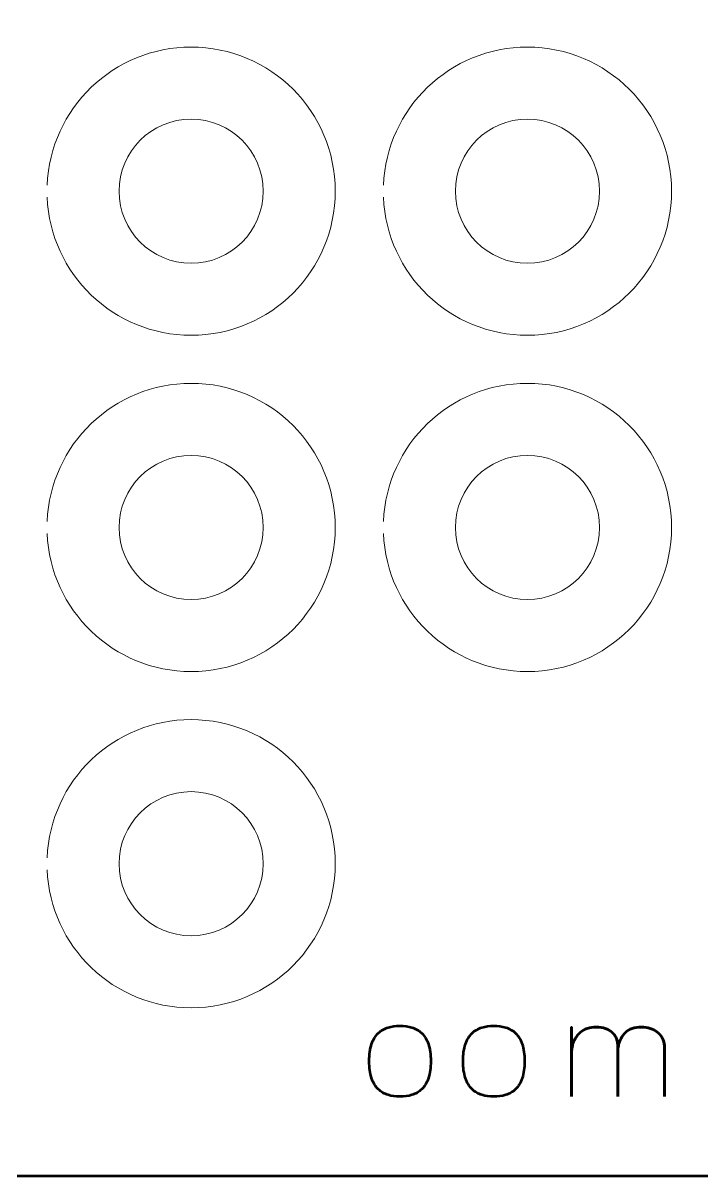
# Model space of a CAD drawing. Header units: centimetres. Extents: x -17.9 to -3.1, y -25.3 to -4.3.
# Drawn here: x -10.5 to -7.674, y -25.35 to -20.55 of the extents above; entities that cross this region are included whole.
import ezdxf

# ---------------------------------------------------------------- set-up
doc = ezdxf.new("R2010")
doc.units = ezdxf.units.CM
doc.header["$MEASUREMENT"] = 0
doc.layers.add('Layer 1', color=7, linetype='Continuous')

msp = doc.modelspace()

# ---------------------------------------------------------------- linework, layer by layer
at = {"layer": 'Layer 1', "color": 7, "lineweight": 53}
msp.add_open_spline([(-17.90003, -24.8499), (-17.90003, -24.8499), (-17.90003, -4.84994), (-17.90003, -4.84994), (-17.90003, -4.84994), (-17.90003, -4.57297), (-17.67694, -4.34998), (-17.39994, -4.34998), (-17.39994, -4.34998), (-17.39994, -4.34998), (-3.60007, -4.34998), (-3.60007, -4.34998), (-3.60007, -4.34998), (-3.32293, -4.34998), (-3.09997, -4.57297), (-3.09997, -4.84994), (-3.09997, -4.84994), (-3.09997, -4.84994), (-3.09997, -24.8499), (-3.09997, -24.8499), (-3.09997, -24.8499), (-3.09997, -25.1269), (-3.32293, -25.34999), (-3.60007, -25.34999), (-3.60007, -25.34999), (-3.60007, -25.34999), (-17.39994, -25.34999), (-17.39994, -25.34999), (-17.39994, -25.34999), (-17.67694, -25.34999), (-17.90003, -25.1269), (-17.90003, -24.8499)], degree=3, knots=[0, 0, 0, 0, 0.125, 0.125, 0.125, 0.125, 0.25, 0.25, 0.25, 0.25, 0.375, 0.375, 0.375, 0.375, 0.5, 0.5, 0.5, 0.5, 0.625, 0.625, 0.625, 0.625, 0.75, 0.75, 0.75, 0.75, 0.875, 0.875, 0.875, 0.875, 1, 1, 1, 1], dxfattribs=at)
at = {"layer": 'Layer 1', "color": 250, "lineweight": 20}
for points in [[(-10.39972, -21.225), (-10.3866, -20.90527), (-10.12318, -20.65), (-9.80024, -20.65), (-9.80024, -20.65), (-9.46896, -20.65), (-9.20028, -20.91868), (-9.20028, -21.25), (-9.20028, -21.25), (-9.20028, -21.58129), (-9.46896, -21.85), (-9.80024, -21.85), (-9.80024, -21.85), (-10.12318, -21.85), (-10.3866, -21.5947), (-10.39972, -21.275)], [(-8.99972, -21.225), (-8.9866, -20.90527), (-8.72318, -20.65), (-8.40024, -20.65), (-8.40024, -20.65), (-8.06896, -20.65), (-7.80028, -20.91868), (-7.80028, -21.25), (-7.80028, -21.25), (-7.80028, -21.58129), (-8.06896, -21.85), (-8.40024, -21.85), (-8.40024, -21.85), (-8.72318, -21.85), (-8.9866, -21.5947), (-8.99972, -21.275)], [(-9.80026, -20.95), (-9.63462, -20.95), (-9.50028, -21.08434), (-9.50028, -21.25), (-9.50028, -21.25), (-9.50028, -21.41564), (-9.63462, -21.55), (-9.80026, -21.55), (-9.80026, -21.55), (-9.96592, -21.55), (-10.10028, -21.41564), (-10.10028, -21.25), (-10.10028, -21.25), (-10.10028, -21.08434), (-9.96592, -20.95), (-9.80026, -20.95)], [(-8.40026, -20.95), (-8.23462, -20.95), (-8.10028, -21.08434), (-8.10028, -21.25), (-8.10028, -21.25), (-8.10028, -21.41564), (-8.23462, -21.55), (-8.40026, -21.55), (-8.40026, -21.55), (-8.56592, -21.55), (-8.70028, -21.41564), (-8.70028, -21.25), (-8.70028, -21.25), (-8.70028, -21.08434), (-8.56592, -20.95), (-8.40026, -20.95)], [(-10.39972, -22.625), (-10.3866, -22.30527), (-10.12318, -22.05), (-9.80024, -22.05), (-9.80024, -22.05), (-9.46896, -22.05), (-9.20028, -22.31868), (-9.20028, -22.65), (-9.20028, -22.65), (-9.20028, -22.98129), (-9.46896, -23.25), (-9.80024, -23.25), (-9.80024, -23.25), (-10.12318, -23.25), (-10.3866, -22.9947), (-10.39972, -22.675)], [(-8.99972, -22.625), (-8.9866, -22.30527), (-8.72318, -22.05), (-8.40024, -22.05), (-8.40024, -22.05), (-8.06896, -22.05), (-7.80028, -22.31868), (-7.80028, -22.65), (-7.80028, -22.65), (-7.80028, -22.98129), (-8.06896, -23.25), (-8.40024, -23.25), (-8.40024, -23.25), (-8.72318, -23.25), (-8.9866, -22.9947), (-8.99972, -22.675)], [(-9.80026, -22.35), (-9.63462, -22.35), (-9.50028, -22.48434), (-9.50028, -22.65), (-9.50028, -22.65), (-9.50028, -22.81564), (-9.63462, -22.95), (-9.80026, -22.95), (-9.80026, -22.95), (-9.96592, -22.95), (-10.10028, -22.81564), (-10.10028, -22.65), (-10.10028, -22.65), (-10.10028, -22.48434), (-9.96592, -22.35), (-9.80026, -22.35)], [(-8.40026, -22.35), (-8.23462, -22.35), (-8.10028, -22.48434), (-8.10028, -22.65), (-8.10028, -22.65), (-8.10028, -22.81564), (-8.23462, -22.95), (-8.40026, -22.95), (-8.40026, -22.95), (-8.56592, -22.95), (-8.70028, -22.81564), (-8.70028, -22.65), (-8.70028, -22.65), (-8.70028, -22.48434), (-8.56592, -22.35), (-8.40026, -22.35)], [(-10.39972, -24.025), (-10.3866, -23.70527), (-10.12318, -23.45), (-9.80024, -23.45), (-9.80024, -23.45), (-9.46896, -23.45), (-9.20028, -23.71868), (-9.20028, -24.05), (-9.20028, -24.05), (-9.20028, -24.38129), (-9.46896, -24.65), (-9.80024, -24.65), (-9.80024, -24.65), (-10.12318, -24.65), (-10.3866, -24.3947), (-10.39972, -24.075)], [(-9.80026, -23.75), (-9.63462, -23.75), (-9.50028, -23.88434), (-9.50028, -24.05), (-9.50028, -24.05), (-9.50028, -24.21564), (-9.63462, -24.35), (-9.80026, -24.35), (-9.80026, -24.35), (-9.96592, -24.35), (-10.10028, -24.21564), (-10.10028, -24.05), (-10.10028, -24.05), (-10.10028, -23.88434), (-9.96592, -23.75), (-9.80026, -23.75)]]:
    msp.add_open_spline(points, degree=3, knots=[0, 0, 0, 0, 0.25, 0.25, 0.25, 0.25, 0.5, 0.5, 0.5, 0.5, 0.75, 0.75, 0.75, 0.75, 1, 1, 1, 1], dxfattribs=at)
at = {"layer": 'Layer 1', "color": 7}
for points, knots in [([(-8.93078, -25.01987), (-8.913, -25.01996), (-8.89645, -25.01771), (-8.88102, -25.01291), (-8.88102, -25.01291), (-8.86559, -25.00811), (-8.85195, -25.00011), (-8.84028, -24.98892), (-8.84028, -24.98892), (-8.82852, -24.97773), (-8.8194, -24.96258), (-8.81272, -24.94339), (-8.81272, -24.94339), (-8.80614, -24.92429), (-8.80275, -24.90049), (-8.80265, -24.87199), (-8.80265, -24.87199), (-8.80275, -24.84358), (-8.80614, -24.81987), (-8.81272, -24.80087), (-8.81272, -24.80087), (-8.8194, -24.78186), (-8.82852, -24.76672), (-8.84028, -24.75552), (-8.84028, -24.75552), (-8.85195, -24.74442), (-8.86559, -24.73643), (-8.88102, -24.73163), (-8.88102, -24.73163), (-8.89645, -24.72683), (-8.913, -24.72457), (-8.93078, -24.72467), (-8.93078, -24.72467), (-8.94837, -24.72457), (-8.96493, -24.72683), (-8.98036, -24.73163), (-8.98036, -24.73163), (-8.99579, -24.73643), (-9.00933, -24.74442), (-9.02109, -24.75552), (-9.02109, -24.75552), (-9.03285, -24.76672), (-9.04207, -24.78186), (-9.04875, -24.80087), (-9.04875, -24.80087), (-9.05543, -24.81987), (-9.05882, -24.84358), (-9.05891, -24.87199), (-9.05891, -24.87199), (-9.05882, -24.90049), (-9.05543, -24.92429), (-9.04875, -24.94339), (-9.04875, -24.94339), (-9.04207, -24.96258), (-9.03285, -24.97773), (-9.02109, -24.98892), (-9.02109, -24.98892), (-9.00933, -25.00011), (-8.99579, -25.00811), (-8.98036, -25.01291), (-8.98036, -25.01291), (-8.96493, -25.01771), (-8.94837, -25.01996), (-8.93078, -25.01987)], [0, 0, 0, 0, 0.0625, 0.0625, 0.0625, 0.0625, 0.125, 0.125, 0.125, 0.125, 0.1875, 0.1875, 0.1875, 0.1875, 0.25, 0.25, 0.25, 0.25, 0.3125, 0.3125, 0.3125, 0.3125, 0.375, 0.375, 0.375, 0.375, 0.4375, 0.4375, 0.4375, 0.4375, 0.5, 0.5, 0.5, 0.5, 0.5625, 0.5625, 0.5625, 0.5625, 0.625, 0.625, 0.625, 0.625, 0.6875, 0.6875, 0.6875, 0.6875, 0.75, 0.75, 0.75, 0.75, 0.8125, 0.8125, 0.8125, 0.8125, 0.875, 0.875, 0.875, 0.875, 0.9375, 0.9375, 0.9375, 0.9375, 1, 1, 1, 1]), ([(-8.93078, -25.01987), (-8.913, -25.01996), (-8.89645, -25.01771), (-8.88102, -25.01291), (-8.88102, -25.01291), (-8.86559, -25.00811), (-8.85195, -25.00011), (-8.84028, -24.98892), (-8.84028, -24.98892), (-8.82852, -24.97773), (-8.8194, -24.96258), (-8.81272, -24.94339), (-8.81272, -24.94339), (-8.80614, -24.92429), (-8.80275, -24.90049), (-8.80265, -24.87199), (-8.80265, -24.87199), (-8.80275, -24.84358), (-8.80614, -24.81987), (-8.81272, -24.80087), (-8.81272, -24.80087), (-8.8194, -24.78186), (-8.82852, -24.76672), (-8.84028, -24.75552), (-8.84028, -24.75552), (-8.85195, -24.74442), (-8.86559, -24.73643), (-8.88102, -24.73163), (-8.88102, -24.73163), (-8.89645, -24.72683), (-8.913, -24.72457), (-8.93078, -24.72467), (-8.93078, -24.72467), (-8.94837, -24.72457), (-8.96493, -24.72683), (-8.98036, -24.73163), (-8.98036, -24.73163), (-8.99579, -24.73643), (-9.00933, -24.74442), (-9.02109, -24.75552), (-9.02109, -24.75552), (-9.03285, -24.76672), (-9.04207, -24.78186), (-9.04875, -24.80087), (-9.04875, -24.80087), (-9.05543, -24.81987), (-9.05882, -24.84358), (-9.05891, -24.87199), (-9.05891, -24.87199), (-9.05882, -24.90049), (-9.05543, -24.92429), (-9.04875, -24.94339), (-9.04875, -24.94339), (-9.04207, -24.96258), (-9.03285, -24.97773), (-9.02109, -24.98892), (-9.02109, -24.98892), (-9.00933, -25.00011), (-8.99579, -25.00811), (-8.98036, -25.01291), (-8.98036, -25.01291), (-8.96493, -25.01771), (-8.94837, -25.01996), (-8.93078, -25.01987)], [0, 0, 0, 0, 0.0625, 0.0625, 0.0625, 0.0625, 0.125, 0.125, 0.125, 0.125, 0.1875, 0.1875, 0.1875, 0.1875, 0.25, 0.25, 0.25, 0.25, 0.3125, 0.3125, 0.3125, 0.3125, 0.375, 0.375, 0.375, 0.375, 0.4375, 0.4375, 0.4375, 0.4375, 0.5, 0.5, 0.5, 0.5, 0.5625, 0.5625, 0.5625, 0.5625, 0.625, 0.625, 0.625, 0.625, 0.6875, 0.6875, 0.6875, 0.6875, 0.75, 0.75, 0.75, 0.75, 0.8125, 0.8125, 0.8125, 0.8125, 0.875, 0.875, 0.875, 0.875, 0.9375, 0.9375, 0.9375, 0.9375, 1, 1, 1, 1]), ([(-8.54019, -25.01987), (-8.52241, -25.01996), (-8.50586, -25.01771), (-8.49043, -25.01291), (-8.49043, -25.01291), (-8.475, -25.00811), (-8.46136, -25.00011), (-8.44969, -24.98892), (-8.44969, -24.98892), (-8.43793, -24.97773), (-8.42881, -24.96258), (-8.42213, -24.94339), (-8.42213, -24.94339), (-8.41555, -24.92429), (-8.41216, -24.90049), (-8.41206, -24.87199), (-8.41206, -24.87199), (-8.41216, -24.84358), (-8.41555, -24.81987), (-8.42213, -24.80087), (-8.42213, -24.80087), (-8.42881, -24.78186), (-8.43793, -24.76672), (-8.44969, -24.75552), (-8.44969, -24.75552), (-8.46136, -24.74442), (-8.475, -24.73643), (-8.49043, -24.73163), (-8.49043, -24.73163), (-8.50586, -24.72683), (-8.52241, -24.72457), (-8.54019, -24.72467), (-8.54019, -24.72467), (-8.55778, -24.72457), (-8.57434, -24.72683), (-8.58977, -24.73163), (-8.58977, -24.73163), (-8.6052, -24.73643), (-8.61874, -24.74442), (-8.6305, -24.75552), (-8.6305, -24.75552), (-8.64226, -24.76672), (-8.65148, -24.78186), (-8.65816, -24.80087), (-8.65816, -24.80087), (-8.66484, -24.81987), (-8.66823, -24.84358), (-8.66832, -24.87199), (-8.66832, -24.87199), (-8.66823, -24.90049), (-8.66484, -24.92429), (-8.65816, -24.94339), (-8.65816, -24.94339), (-8.65148, -24.96258), (-8.64226, -24.97773), (-8.6305, -24.98892), (-8.6305, -24.98892), (-8.61874, -25.00011), (-8.6052, -25.00811), (-8.58977, -25.01291), (-8.58977, -25.01291), (-8.57434, -25.01771), (-8.55778, -25.01996), (-8.54019, -25.01987)], [0, 0, 0, 0, 0.0625, 0.0625, 0.0625, 0.0625, 0.125, 0.125, 0.125, 0.125, 0.1875, 0.1875, 0.1875, 0.1875, 0.25, 0.25, 0.25, 0.25, 0.3125, 0.3125, 0.3125, 0.3125, 0.375, 0.375, 0.375, 0.375, 0.4375, 0.4375, 0.4375, 0.4375, 0.5, 0.5, 0.5, 0.5, 0.5625, 0.5625, 0.5625, 0.5625, 0.625, 0.625, 0.625, 0.625, 0.6875, 0.6875, 0.6875, 0.6875, 0.75, 0.75, 0.75, 0.75, 0.8125, 0.8125, 0.8125, 0.8125, 0.875, 0.875, 0.875, 0.875, 0.9375, 0.9375, 0.9375, 0.9375, 1, 1, 1, 1]), ([(-8.54019, -25.01987), (-8.52241, -25.01996), (-8.50586, -25.01771), (-8.49043, -25.01291), (-8.49043, -25.01291), (-8.475, -25.00811), (-8.46136, -25.00011), (-8.44969, -24.98892), (-8.44969, -24.98892), (-8.43793, -24.97773), (-8.42881, -24.96258), (-8.42213, -24.94339), (-8.42213, -24.94339), (-8.41555, -24.92429), (-8.41216, -24.90049), (-8.41206, -24.87199), (-8.41206, -24.87199), (-8.41216, -24.84358), (-8.41555, -24.81987), (-8.42213, -24.80087), (-8.42213, -24.80087), (-8.42881, -24.78186), (-8.43793, -24.76672), (-8.44969, -24.75552), (-8.44969, -24.75552), (-8.46136, -24.74442), (-8.475, -24.73643), (-8.49043, -24.73163), (-8.49043, -24.73163), (-8.50586, -24.72683), (-8.52241, -24.72457), (-8.54019, -24.72467), (-8.54019, -24.72467), (-8.55778, -24.72457), (-8.57434, -24.72683), (-8.58977, -24.73163), (-8.58977, -24.73163), (-8.6052, -24.73643), (-8.61874, -24.74442), (-8.6305, -24.75552), (-8.6305, -24.75552), (-8.64226, -24.76672), (-8.65148, -24.78186), (-8.65816, -24.80087), (-8.65816, -24.80087), (-8.66484, -24.81987), (-8.66823, -24.84358), (-8.66832, -24.87199), (-8.66832, -24.87199), (-8.66823, -24.90049), (-8.66484, -24.92429), (-8.65816, -24.94339), (-8.65816, -24.94339), (-8.65148, -24.96258), (-8.64226, -24.97773), (-8.6305, -24.98892), (-8.6305, -24.98892), (-8.61874, -25.00011), (-8.6052, -25.00811), (-8.58977, -25.01291), (-8.58977, -25.01291), (-8.57434, -25.01771), (-8.55778, -25.01996), (-8.54019, -25.01987)], [0, 0, 0, 0, 0.0625, 0.0625, 0.0625, 0.0625, 0.125, 0.125, 0.125, 0.125, 0.1875, 0.1875, 0.1875, 0.1875, 0.25, 0.25, 0.25, 0.25, 0.3125, 0.3125, 0.3125, 0.3125, 0.375, 0.375, 0.375, 0.375, 0.4375, 0.4375, 0.4375, 0.4375, 0.5, 0.5, 0.5, 0.5, 0.5625, 0.5625, 0.5625, 0.5625, 0.625, 0.625, 0.625, 0.625, 0.6875, 0.6875, 0.6875, 0.6875, 0.75, 0.75, 0.75, 0.75, 0.8125, 0.8125, 0.8125, 0.8125, 0.875, 0.875, 0.875, 0.875, 0.9375, 0.9375, 0.9375, 0.9375, 1, 1, 1, 1]), ([(-8.0243, -25.01987), (-8.0243, -25.01978), (-8.0243, -25.01705), (-8.0243, -25.01169), (-8.0243, -25.01169), (-8.0243, -25.00642), (-8.0243, -24.99917), (-8.0243, -24.99005), (-8.0243, -24.99005), (-8.0243, -24.98083), (-8.0243, -24.97048), (-8.0243, -24.95882), (-8.0243, -24.95882), (-8.0243, -24.94725), (-8.0243, -24.93511), (-8.0243, -24.92232), (-8.0243, -24.92232), (-8.0243, -24.90962), (-8.0243, -24.8971), (-8.0243, -24.88469), (-8.0243, -24.88469), (-8.0243, -24.87227), (-8.0243, -24.8606), (-8.0243, -24.84988), (-8.0243, -24.84988), (-8.0243, -24.83906), (-8.0243, -24.82984), (-8.0243, -24.82203), (-8.0243, -24.82203), (-8.0243, -24.81432), (-8.0243, -24.80877), (-8.0243, -24.80538), (-8.0243, -24.80538), (-8.0242, -24.80011), (-8.02505, -24.79419), (-8.02665, -24.7877), (-8.02665, -24.7877), (-8.02825, -24.78111), (-8.03098, -24.77453), (-8.03483, -24.76794), (-8.03483, -24.76794), (-8.03869, -24.76126), (-8.04405, -24.75515), (-8.05073, -24.7495), (-8.05073, -24.7495), (-8.0575, -24.74386), (-8.06597, -24.73934), (-8.07613, -24.73586), (-8.07613, -24.73586), (-8.08639, -24.73238), (-8.09861, -24.7305), (-8.11291, -24.73031), (-8.11291, -24.73031), (-8.12721, -24.73031), (-8.14001, -24.73229), (-8.1512, -24.73624), (-8.1512, -24.73624), (-8.16249, -24.74028), (-8.17218, -24.74583), (-8.18046, -24.75289), (-8.18046, -24.75289), (-8.18864, -24.75995), (-8.19551, -24.76804), (-8.20087, -24.77725), (-8.20087, -24.77725), (-8.20623, -24.78638), (-8.21019, -24.79607), (-8.21282, -24.80642), (-8.21282, -24.80642), (-8.21545, -24.81667), (-8.21677, -24.82711), (-8.21677, -24.83756), (-8.21677, -24.83756), (-8.21677, -24.82711), (-8.21545, -24.81667), (-8.21282, -24.80642), (-8.21282, -24.80642), (-8.21019, -24.79607), (-8.20623, -24.78638), (-8.20087, -24.77725), (-8.20087, -24.77725), (-8.19551, -24.76804), (-8.18864, -24.75995), (-8.18046, -24.75289), (-8.18046, -24.75289), (-8.17218, -24.74583), (-8.16249, -24.74028), (-8.1512, -24.73624), (-8.1512, -24.73624), (-8.14001, -24.73229), (-8.12721, -24.73031), (-8.11291, -24.73031), (-8.11291, -24.73031), (-8.09861, -24.7305), (-8.08639, -24.73238), (-8.07613, -24.73586), (-8.07613, -24.73586), (-8.06597, -24.73934), (-8.0575, -24.74386), (-8.05073, -24.7495), (-8.05073, -24.7495), (-8.04405, -24.75515), (-8.03869, -24.76126), (-8.03483, -24.76794), (-8.03483, -24.76794), (-8.03098, -24.77453), (-8.02825, -24.78111), (-8.02665, -24.7877), (-8.02665, -24.7877), (-8.02505, -24.79419), (-8.0242, -24.80011), (-8.0243, -24.80538), (-8.0243, -24.80538), (-8.0243, -24.80877), (-8.0243, -24.81432), (-8.0243, -24.82203), (-8.0243, -24.82203), (-8.0243, -24.82984), (-8.0243, -24.83906), (-8.0243, -24.84988), (-8.0243, -24.84988), (-8.0243, -24.8606), (-8.0243, -24.87227), (-8.0243, -24.88469), (-8.0243, -24.88469), (-8.0243, -24.8971), (-8.0243, -24.90962), (-8.0243, -24.92232), (-8.0243, -24.92232), (-8.0243, -24.93511), (-8.0243, -24.94725), (-8.0243, -24.95882), (-8.0243, -24.95882), (-8.0243, -24.97048), (-8.0243, -24.98083), (-8.0243, -24.99005), (-8.0243, -24.99005), (-8.0243, -24.99917), (-8.0243, -25.00642), (-8.0243, -25.01169), (-8.0243, -25.01169), (-8.0243, -25.01705), (-8.0243, -25.01978), (-8.0243, -25.01987)], [0, 0, 0, 0, 0.0277778, 0.0277778, 0.0277778, 0.0277778, 0.0555556, 0.0555556, 0.0555556, 0.0555556, 0.0833333, 0.0833333, 0.0833333, 0.0833333, 0.1111111, 0.1111111, 0.1111111, 0.1111111, 0.1388889, 0.1388889, 0.1388889, 0.1388889, 0.1666667, 0.1666667, 0.1666667, 0.1666667, 0.1944444, 0.1944444, 0.1944444, 0.1944444, 0.2222222, 0.2222222, 0.2222222, 0.2222222, 0.25, 0.25, 0.25, 0.25, 0.2777778, 0.2777778, 0.2777778, 0.2777778, 0.3055556, 0.3055556, 0.3055556, 0.3055556, 0.3333333, 0.3333333, 0.3333333, 0.3333333, 0.3611111, 0.3611111, 0.3611111, 0.3611111, 0.3888889, 0.3888889, 0.3888889, 0.3888889, 0.4166667, 0.4166667, 0.4166667, 0.4166667, 0.4444444, 0.4444444, 0.4444444, 0.4444444, 0.4722222, 0.4722222, 0.4722222, 0.4722222, 0.5, 0.5, 0.5, 0.5, 0.5277778, 0.5277778, 0.5277778, 0.5277778, 0.5555556, 0.5555556, 0.5555556, 0.5555556, 0.5833333, 0.5833333, 0.5833333, 0.5833333, 0.6111111, 0.6111111, 0.6111111, 0.6111111, 0.6388889, 0.6388889, 0.6388889, 0.6388889, 0.6666667, 0.6666667, 0.6666667, 0.6666667, 0.6944444, 0.6944444, 0.6944444, 0.6944444, 0.7222222, 0.7222222, 0.7222222, 0.7222222, 0.75, 0.75, 0.75, 0.75, 0.7777778, 0.7777778, 0.7777778, 0.7777778, 0.8055556, 0.8055556, 0.8055556, 0.8055556, 0.8333333, 0.8333333, 0.8333333, 0.8333333, 0.8611111, 0.8611111, 0.8611111, 0.8611111, 0.8888889, 0.8888889, 0.8888889, 0.8888889, 0.9166667, 0.9166667, 0.9166667, 0.9166667, 0.9444444, 0.9444444, 0.9444444, 0.9444444, 0.9722222, 0.9722222, 0.9722222, 0.9722222, 1, 1, 1, 1]), ([(-8.21677, -25.01987), (-8.21677, -25.01987), (-8.21677, -24.73031), (-8.21677, -24.73031), (-8.21677, -24.73031), (-8.21677, -24.73031), (-8.21677, -25.01987), (-8.21677, -25.01987)], [0, 0, 0, 0, 0.5, 0.5, 0.5, 0.5, 1, 1, 1, 1]), ([(-7.83013, -25.01987), (-7.83013, -25.01978), (-7.83013, -25.01705), (-7.83013, -25.01169), (-7.83013, -25.01169), (-7.83013, -25.00642), (-7.83013, -24.99917), (-7.83013, -24.99005), (-7.83013, -24.99005), (-7.83013, -24.98083), (-7.83013, -24.97048), (-7.83013, -24.95882), (-7.83013, -24.95882), (-7.83013, -24.94725), (-7.83013, -24.93511), (-7.83013, -24.92232), (-7.83013, -24.92232), (-7.83013, -24.90962), (-7.83013, -24.8971), (-7.83013, -24.88469), (-7.83013, -24.88469), (-7.83013, -24.87227), (-7.83013, -24.8606), (-7.83013, -24.84988), (-7.83013, -24.84988), (-7.83013, -24.83906), (-7.83013, -24.82984), (-7.83013, -24.82203), (-7.83013, -24.82203), (-7.83013, -24.81432), (-7.83013, -24.80877), (-7.83013, -24.80538), (-7.83013, -24.80538), (-7.83013, -24.80011), (-7.83116, -24.79419), (-7.83333, -24.7877), (-7.83333, -24.7877), (-7.8354, -24.78111), (-7.83878, -24.77453), (-7.84349, -24.76794), (-7.84349, -24.76794), (-7.8481, -24.76126), (-7.85421, -24.75515), (-7.86174, -24.7495), (-7.86174, -24.7495), (-7.86926, -24.74386), (-7.87839, -24.73934), (-7.88911, -24.73586), (-7.88911, -24.73586), (-7.89984, -24.73238), (-7.91235, -24.7305), (-7.92665, -24.73031), (-7.92665, -24.73031), (-7.94095, -24.73031), (-7.95355, -24.73229), (-7.96437, -24.73624), (-7.96437, -24.73624), (-7.9751, -24.74028), (-7.98432, -24.74583), (-7.99203, -24.75289), (-7.99203, -24.75289), (-7.99965, -24.75995), (-8.00576, -24.76804), (-8.01056, -24.77725), (-8.01056, -24.77725), (-8.01536, -24.78638), (-8.01884, -24.79607), (-8.021, -24.80642), (-8.021, -24.80642), (-8.02326, -24.81667), (-8.0243, -24.82711), (-8.0243, -24.83756), (-8.0243, -24.83756), (-8.0243, -24.82711), (-8.02326, -24.81667), (-8.021, -24.80642), (-8.021, -24.80642), (-8.01884, -24.79607), (-8.01536, -24.78638), (-8.01056, -24.77725), (-8.01056, -24.77725), (-8.00576, -24.76804), (-7.99965, -24.75995), (-7.99203, -24.75289), (-7.99203, -24.75289), (-7.98432, -24.74583), (-7.9751, -24.74028), (-7.96437, -24.73624), (-7.96437, -24.73624), (-7.95355, -24.73229), (-7.94095, -24.73031), (-7.92665, -24.73031), (-7.92665, -24.73031), (-7.91235, -24.7305), (-7.89984, -24.73238), (-7.88911, -24.73586), (-7.88911, -24.73586), (-7.87839, -24.73934), (-7.86926, -24.74386), (-7.86174, -24.7495), (-7.86174, -24.7495), (-7.85421, -24.75515), (-7.8481, -24.76126), (-7.84349, -24.76794), (-7.84349, -24.76794), (-7.83878, -24.77453), (-7.8354, -24.78111), (-7.83333, -24.7877), (-7.83333, -24.7877), (-7.83116, -24.79419), (-7.83013, -24.80011), (-7.83013, -24.80538), (-7.83013, -24.80538), (-7.83013, -24.80877), (-7.83013, -24.81432), (-7.83013, -24.82203), (-7.83013, -24.82203), (-7.83013, -24.82984), (-7.83013, -24.83906), (-7.83013, -24.84988), (-7.83013, -24.84988), (-7.83013, -24.8606), (-7.83013, -24.87227), (-7.83013, -24.88469), (-7.83013, -24.88469), (-7.83013, -24.8971), (-7.83013, -24.90962), (-7.83013, -24.92232), (-7.83013, -24.92232), (-7.83013, -24.93511), (-7.83013, -24.94725), (-7.83013, -24.95882), (-7.83013, -24.95882), (-7.83013, -24.97048), (-7.83013, -24.98083), (-7.83013, -24.99005), (-7.83013, -24.99005), (-7.83013, -24.99917), (-7.83013, -25.00642), (-7.83013, -25.01169), (-7.83013, -25.01169), (-7.83013, -25.01705), (-7.83013, -25.01978), (-7.83013, -25.01987)], [0, 0, 0, 0, 0.0277778, 0.0277778, 0.0277778, 0.0277778, 0.0555556, 0.0555556, 0.0555556, 0.0555556, 0.0833333, 0.0833333, 0.0833333, 0.0833333, 0.1111111, 0.1111111, 0.1111111, 0.1111111, 0.1388889, 0.1388889, 0.1388889, 0.1388889, 0.1666667, 0.1666667, 0.1666667, 0.1666667, 0.1944444, 0.1944444, 0.1944444, 0.1944444, 0.2222222, 0.2222222, 0.2222222, 0.2222222, 0.25, 0.25, 0.25, 0.25, 0.2777778, 0.2777778, 0.2777778, 0.2777778, 0.3055556, 0.3055556, 0.3055556, 0.3055556, 0.3333333, 0.3333333, 0.3333333, 0.3333333, 0.3611111, 0.3611111, 0.3611111, 0.3611111, 0.3888889, 0.3888889, 0.3888889, 0.3888889, 0.4166667, 0.4166667, 0.4166667, 0.4166667, 0.4444444, 0.4444444, 0.4444444, 0.4444444, 0.4722222, 0.4722222, 0.4722222, 0.4722222, 0.5, 0.5, 0.5, 0.5, 0.5277778, 0.5277778, 0.5277778, 0.5277778, 0.5555556, 0.5555556, 0.5555556, 0.5555556, 0.5833333, 0.5833333, 0.5833333, 0.5833333, 0.6111111, 0.6111111, 0.6111111, 0.6111111, 0.6388889, 0.6388889, 0.6388889, 0.6388889, 0.6666667, 0.6666667, 0.6666667, 0.6666667, 0.6944444, 0.6944444, 0.6944444, 0.6944444, 0.7222222, 0.7222222, 0.7222222, 0.7222222, 0.75, 0.75, 0.75, 0.75, 0.7777778, 0.7777778, 0.7777778, 0.7777778, 0.8055556, 0.8055556, 0.8055556, 0.8055556, 0.8333333, 0.8333333, 0.8333333, 0.8333333, 0.8611111, 0.8611111, 0.8611111, 0.8611111, 0.8888889, 0.8888889, 0.8888889, 0.8888889, 0.9166667, 0.9166667, 0.9166667, 0.9166667, 0.9444444, 0.9444444, 0.9444444, 0.9444444, 0.9722222, 0.9722222, 0.9722222, 0.9722222, 1, 1, 1, 1])]:
    msp.add_open_spline(points, degree=3, knots=knots, dxfattribs=at)
at = {"layer": 'Layer 1', "color": 30, "lineweight": 53}
for points, knots in [([(-8.93078, -25.01987), (-8.913, -25.01996), (-8.89645, -25.01771), (-8.88102, -25.01291), (-8.88102, -25.01291), (-8.86559, -25.00811), (-8.85195, -25.00011), (-8.84028, -24.98892), (-8.84028, -24.98892), (-8.82852, -24.97773), (-8.8194, -24.96258), (-8.81272, -24.94339), (-8.81272, -24.94339), (-8.80614, -24.92429), (-8.80275, -24.90049), (-8.80265, -24.87199), (-8.80265, -24.87199), (-8.80275, -24.84358), (-8.80614, -24.81987), (-8.81272, -24.80087), (-8.81272, -24.80087), (-8.8194, -24.78186), (-8.82852, -24.76672), (-8.84028, -24.75552), (-8.84028, -24.75552), (-8.85195, -24.74442), (-8.86559, -24.73643), (-8.88102, -24.73163), (-8.88102, -24.73163), (-8.89645, -24.72683), (-8.913, -24.72457), (-8.93078, -24.72467), (-8.93078, -24.72467), (-8.94837, -24.72457), (-8.96493, -24.72683), (-8.98036, -24.73163), (-8.98036, -24.73163), (-8.99579, -24.73643), (-9.00933, -24.74442), (-9.02109, -24.75552), (-9.02109, -24.75552), (-9.03285, -24.76672), (-9.04207, -24.78186), (-9.04875, -24.80087), (-9.04875, -24.80087), (-9.05543, -24.81987), (-9.05882, -24.84358), (-9.05891, -24.87199), (-9.05891, -24.87199), (-9.05882, -24.90049), (-9.05543, -24.92429), (-9.04875, -24.94339), (-9.04875, -24.94339), (-9.04207, -24.96258), (-9.03285, -24.97773), (-9.02109, -24.98892), (-9.02109, -24.98892), (-9.00933, -25.00011), (-8.99579, -25.00811), (-8.98036, -25.01291), (-8.98036, -25.01291), (-8.96493, -25.01771), (-8.94837, -25.01996), (-8.93078, -25.01987)], [0, 0, 0, 0, 0.0625, 0.0625, 0.0625, 0.0625, 0.125, 0.125, 0.125, 0.125, 0.1875, 0.1875, 0.1875, 0.1875, 0.25, 0.25, 0.25, 0.25, 0.3125, 0.3125, 0.3125, 0.3125, 0.375, 0.375, 0.375, 0.375, 0.4375, 0.4375, 0.4375, 0.4375, 0.5, 0.5, 0.5, 0.5, 0.5625, 0.5625, 0.5625, 0.5625, 0.625, 0.625, 0.625, 0.625, 0.6875, 0.6875, 0.6875, 0.6875, 0.75, 0.75, 0.75, 0.75, 0.8125, 0.8125, 0.8125, 0.8125, 0.875, 0.875, 0.875, 0.875, 0.9375, 0.9375, 0.9375, 0.9375, 1, 1, 1, 1]), ([(-8.93078, -25.01987), (-8.913, -25.01996), (-8.89645, -25.01771), (-8.88102, -25.01291), (-8.88102, -25.01291), (-8.86559, -25.00811), (-8.85195, -25.00011), (-8.84028, -24.98892), (-8.84028, -24.98892), (-8.82852, -24.97773), (-8.8194, -24.96258), (-8.81272, -24.94339), (-8.81272, -24.94339), (-8.80614, -24.92429), (-8.80275, -24.90049), (-8.80265, -24.87199), (-8.80265, -24.87199), (-8.80275, -24.84358), (-8.80614, -24.81987), (-8.81272, -24.80087), (-8.81272, -24.80087), (-8.8194, -24.78186), (-8.82852, -24.76672), (-8.84028, -24.75552), (-8.84028, -24.75552), (-8.85195, -24.74442), (-8.86559, -24.73643), (-8.88102, -24.73163), (-8.88102, -24.73163), (-8.89645, -24.72683), (-8.913, -24.72457), (-8.93078, -24.72467), (-8.93078, -24.72467), (-8.94837, -24.72457), (-8.96493, -24.72683), (-8.98036, -24.73163), (-8.98036, -24.73163), (-8.99579, -24.73643), (-9.00933, -24.74442), (-9.02109, -24.75552), (-9.02109, -24.75552), (-9.03285, -24.76672), (-9.04207, -24.78186), (-9.04875, -24.80087), (-9.04875, -24.80087), (-9.05543, -24.81987), (-9.05882, -24.84358), (-9.05891, -24.87199), (-9.05891, -24.87199), (-9.05882, -24.90049), (-9.05543, -24.92429), (-9.04875, -24.94339), (-9.04875, -24.94339), (-9.04207, -24.96258), (-9.03285, -24.97773), (-9.02109, -24.98892), (-9.02109, -24.98892), (-9.00933, -25.00011), (-8.99579, -25.00811), (-8.98036, -25.01291), (-8.98036, -25.01291), (-8.96493, -25.01771), (-8.94837, -25.01996), (-8.93078, -25.01987)], [0, 0, 0, 0, 0.0625, 0.0625, 0.0625, 0.0625, 0.125, 0.125, 0.125, 0.125, 0.1875, 0.1875, 0.1875, 0.1875, 0.25, 0.25, 0.25, 0.25, 0.3125, 0.3125, 0.3125, 0.3125, 0.375, 0.375, 0.375, 0.375, 0.4375, 0.4375, 0.4375, 0.4375, 0.5, 0.5, 0.5, 0.5, 0.5625, 0.5625, 0.5625, 0.5625, 0.625, 0.625, 0.625, 0.625, 0.6875, 0.6875, 0.6875, 0.6875, 0.75, 0.75, 0.75, 0.75, 0.8125, 0.8125, 0.8125, 0.8125, 0.875, 0.875, 0.875, 0.875, 0.9375, 0.9375, 0.9375, 0.9375, 1, 1, 1, 1]), ([(-8.54019, -25.01987), (-8.52241, -25.01996), (-8.50586, -25.01771), (-8.49043, -25.01291), (-8.49043, -25.01291), (-8.475, -25.00811), (-8.46136, -25.00011), (-8.44969, -24.98892), (-8.44969, -24.98892), (-8.43793, -24.97773), (-8.42881, -24.96258), (-8.42213, -24.94339), (-8.42213, -24.94339), (-8.41555, -24.92429), (-8.41216, -24.90049), (-8.41206, -24.87199), (-8.41206, -24.87199), (-8.41216, -24.84358), (-8.41555, -24.81987), (-8.42213, -24.80087), (-8.42213, -24.80087), (-8.42881, -24.78186), (-8.43793, -24.76672), (-8.44969, -24.75552), (-8.44969, -24.75552), (-8.46136, -24.74442), (-8.475, -24.73643), (-8.49043, -24.73163), (-8.49043, -24.73163), (-8.50586, -24.72683), (-8.52241, -24.72457), (-8.54019, -24.72467), (-8.54019, -24.72467), (-8.55778, -24.72457), (-8.57434, -24.72683), (-8.58977, -24.73163), (-8.58977, -24.73163), (-8.6052, -24.73643), (-8.61874, -24.74442), (-8.6305, -24.75552), (-8.6305, -24.75552), (-8.64226, -24.76672), (-8.65148, -24.78186), (-8.65816, -24.80087), (-8.65816, -24.80087), (-8.66484, -24.81987), (-8.66823, -24.84358), (-8.66832, -24.87199), (-8.66832, -24.87199), (-8.66823, -24.90049), (-8.66484, -24.92429), (-8.65816, -24.94339), (-8.65816, -24.94339), (-8.65148, -24.96258), (-8.64226, -24.97773), (-8.6305, -24.98892), (-8.6305, -24.98892), (-8.61874, -25.00011), (-8.6052, -25.00811), (-8.58977, -25.01291), (-8.58977, -25.01291), (-8.57434, -25.01771), (-8.55778, -25.01996), (-8.54019, -25.01987)], [0, 0, 0, 0, 0.0625, 0.0625, 0.0625, 0.0625, 0.125, 0.125, 0.125, 0.125, 0.1875, 0.1875, 0.1875, 0.1875, 0.25, 0.25, 0.25, 0.25, 0.3125, 0.3125, 0.3125, 0.3125, 0.375, 0.375, 0.375, 0.375, 0.4375, 0.4375, 0.4375, 0.4375, 0.5, 0.5, 0.5, 0.5, 0.5625, 0.5625, 0.5625, 0.5625, 0.625, 0.625, 0.625, 0.625, 0.6875, 0.6875, 0.6875, 0.6875, 0.75, 0.75, 0.75, 0.75, 0.8125, 0.8125, 0.8125, 0.8125, 0.875, 0.875, 0.875, 0.875, 0.9375, 0.9375, 0.9375, 0.9375, 1, 1, 1, 1]), ([(-8.54019, -25.01987), (-8.52241, -25.01996), (-8.50586, -25.01771), (-8.49043, -25.01291), (-8.49043, -25.01291), (-8.475, -25.00811), (-8.46136, -25.00011), (-8.44969, -24.98892), (-8.44969, -24.98892), (-8.43793, -24.97773), (-8.42881, -24.96258), (-8.42213, -24.94339), (-8.42213, -24.94339), (-8.41555, -24.92429), (-8.41216, -24.90049), (-8.41206, -24.87199), (-8.41206, -24.87199), (-8.41216, -24.84358), (-8.41555, -24.81987), (-8.42213, -24.80087), (-8.42213, -24.80087), (-8.42881, -24.78186), (-8.43793, -24.76672), (-8.44969, -24.75552), (-8.44969, -24.75552), (-8.46136, -24.74442), (-8.475, -24.73643), (-8.49043, -24.73163), (-8.49043, -24.73163), (-8.50586, -24.72683), (-8.52241, -24.72457), (-8.54019, -24.72467), (-8.54019, -24.72467), (-8.55778, -24.72457), (-8.57434, -24.72683), (-8.58977, -24.73163), (-8.58977, -24.73163), (-8.6052, -24.73643), (-8.61874, -24.74442), (-8.6305, -24.75552), (-8.6305, -24.75552), (-8.64226, -24.76672), (-8.65148, -24.78186), (-8.65816, -24.80087), (-8.65816, -24.80087), (-8.66484, -24.81987), (-8.66823, -24.84358), (-8.66832, -24.87199), (-8.66832, -24.87199), (-8.66823, -24.90049), (-8.66484, -24.92429), (-8.65816, -24.94339), (-8.65816, -24.94339), (-8.65148, -24.96258), (-8.64226, -24.97773), (-8.6305, -24.98892), (-8.6305, -24.98892), (-8.61874, -25.00011), (-8.6052, -25.00811), (-8.58977, -25.01291), (-8.58977, -25.01291), (-8.57434, -25.01771), (-8.55778, -25.01996), (-8.54019, -25.01987)], [0, 0, 0, 0, 0.0625, 0.0625, 0.0625, 0.0625, 0.125, 0.125, 0.125, 0.125, 0.1875, 0.1875, 0.1875, 0.1875, 0.25, 0.25, 0.25, 0.25, 0.3125, 0.3125, 0.3125, 0.3125, 0.375, 0.375, 0.375, 0.375, 0.4375, 0.4375, 0.4375, 0.4375, 0.5, 0.5, 0.5, 0.5, 0.5625, 0.5625, 0.5625, 0.5625, 0.625, 0.625, 0.625, 0.625, 0.6875, 0.6875, 0.6875, 0.6875, 0.75, 0.75, 0.75, 0.75, 0.8125, 0.8125, 0.8125, 0.8125, 0.875, 0.875, 0.875, 0.875, 0.9375, 0.9375, 0.9375, 0.9375, 1, 1, 1, 1]), ([(-8.0243, -25.01987), (-8.0243, -25.01978), (-8.0243, -25.01705), (-8.0243, -25.01169), (-8.0243, -25.01169), (-8.0243, -25.00642), (-8.0243, -24.99917), (-8.0243, -24.99005), (-8.0243, -24.99005), (-8.0243, -24.98083), (-8.0243, -24.97048), (-8.0243, -24.95882), (-8.0243, -24.95882), (-8.0243, -24.94725), (-8.0243, -24.93511), (-8.0243, -24.92232), (-8.0243, -24.92232), (-8.0243, -24.90962), (-8.0243, -24.8971), (-8.0243, -24.88469), (-8.0243, -24.88469), (-8.0243, -24.87227), (-8.0243, -24.8606), (-8.0243, -24.84988), (-8.0243, -24.84988), (-8.0243, -24.83906), (-8.0243, -24.82984), (-8.0243, -24.82203), (-8.0243, -24.82203), (-8.0243, -24.81432), (-8.0243, -24.80877), (-8.0243, -24.80538), (-8.0243, -24.80538), (-8.0242, -24.80011), (-8.02505, -24.79419), (-8.02665, -24.7877), (-8.02665, -24.7877), (-8.02825, -24.78111), (-8.03098, -24.77453), (-8.03483, -24.76794), (-8.03483, -24.76794), (-8.03869, -24.76126), (-8.04405, -24.75515), (-8.05073, -24.7495), (-8.05073, -24.7495), (-8.0575, -24.74386), (-8.06597, -24.73934), (-8.07613, -24.73586), (-8.07613, -24.73586), (-8.08639, -24.73238), (-8.09861, -24.7305), (-8.11291, -24.73031), (-8.11291, -24.73031), (-8.12721, -24.73031), (-8.14001, -24.73229), (-8.1512, -24.73624), (-8.1512, -24.73624), (-8.16249, -24.74028), (-8.17218, -24.74583), (-8.18046, -24.75289), (-8.18046, -24.75289), (-8.18864, -24.75995), (-8.19551, -24.76804), (-8.20087, -24.77725), (-8.20087, -24.77725), (-8.20623, -24.78638), (-8.21019, -24.79607), (-8.21282, -24.80642), (-8.21282, -24.80642), (-8.21545, -24.81667), (-8.21677, -24.82711), (-8.21677, -24.83756), (-8.21677, -24.83756), (-8.21677, -24.82711), (-8.21545, -24.81667), (-8.21282, -24.80642), (-8.21282, -24.80642), (-8.21019, -24.79607), (-8.20623, -24.78638), (-8.20087, -24.77725), (-8.20087, -24.77725), (-8.19551, -24.76804), (-8.18864, -24.75995), (-8.18046, -24.75289), (-8.18046, -24.75289), (-8.17218, -24.74583), (-8.16249, -24.74028), (-8.1512, -24.73624), (-8.1512, -24.73624), (-8.14001, -24.73229), (-8.12721, -24.73031), (-8.11291, -24.73031), (-8.11291, -24.73031), (-8.09861, -24.7305), (-8.08639, -24.73238), (-8.07613, -24.73586), (-8.07613, -24.73586), (-8.06597, -24.73934), (-8.0575, -24.74386), (-8.05073, -24.7495), (-8.05073, -24.7495), (-8.04405, -24.75515), (-8.03869, -24.76126), (-8.03483, -24.76794), (-8.03483, -24.76794), (-8.03098, -24.77453), (-8.02825, -24.78111), (-8.02665, -24.7877), (-8.02665, -24.7877), (-8.02505, -24.79419), (-8.0242, -24.80011), (-8.0243, -24.80538), (-8.0243, -24.80538), (-8.0243, -24.80877), (-8.0243, -24.81432), (-8.0243, -24.82203), (-8.0243, -24.82203), (-8.0243, -24.82984), (-8.0243, -24.83906), (-8.0243, -24.84988), (-8.0243, -24.84988), (-8.0243, -24.8606), (-8.0243, -24.87227), (-8.0243, -24.88469), (-8.0243, -24.88469), (-8.0243, -24.8971), (-8.0243, -24.90962), (-8.0243, -24.92232), (-8.0243, -24.92232), (-8.0243, -24.93511), (-8.0243, -24.94725), (-8.0243, -24.95882), (-8.0243, -24.95882), (-8.0243, -24.97048), (-8.0243, -24.98083), (-8.0243, -24.99005), (-8.0243, -24.99005), (-8.0243, -24.99917), (-8.0243, -25.00642), (-8.0243, -25.01169), (-8.0243, -25.01169), (-8.0243, -25.01705), (-8.0243, -25.01978), (-8.0243, -25.01987)], [0, 0, 0, 0, 0.0277778, 0.0277778, 0.0277778, 0.0277778, 0.0555556, 0.0555556, 0.0555556, 0.0555556, 0.0833333, 0.0833333, 0.0833333, 0.0833333, 0.1111111, 0.1111111, 0.1111111, 0.1111111, 0.1388889, 0.1388889, 0.1388889, 0.1388889, 0.1666667, 0.1666667, 0.1666667, 0.1666667, 0.1944444, 0.1944444, 0.1944444, 0.1944444, 0.2222222, 0.2222222, 0.2222222, 0.2222222, 0.25, 0.25, 0.25, 0.25, 0.2777778, 0.2777778, 0.2777778, 0.2777778, 0.3055556, 0.3055556, 0.3055556, 0.3055556, 0.3333333, 0.3333333, 0.3333333, 0.3333333, 0.3611111, 0.3611111, 0.3611111, 0.3611111, 0.3888889, 0.3888889, 0.3888889, 0.3888889, 0.4166667, 0.4166667, 0.4166667, 0.4166667, 0.4444444, 0.4444444, 0.4444444, 0.4444444, 0.4722222, 0.4722222, 0.4722222, 0.4722222, 0.5, 0.5, 0.5, 0.5, 0.5277778, 0.5277778, 0.5277778, 0.5277778, 0.5555556, 0.5555556, 0.5555556, 0.5555556, 0.5833333, 0.5833333, 0.5833333, 0.5833333, 0.6111111, 0.6111111, 0.6111111, 0.6111111, 0.6388889, 0.6388889, 0.6388889, 0.6388889, 0.6666667, 0.6666667, 0.6666667, 0.6666667, 0.6944444, 0.6944444, 0.6944444, 0.6944444, 0.7222222, 0.7222222, 0.7222222, 0.7222222, 0.75, 0.75, 0.75, 0.75, 0.7777778, 0.7777778, 0.7777778, 0.7777778, 0.8055556, 0.8055556, 0.8055556, 0.8055556, 0.8333333, 0.8333333, 0.8333333, 0.8333333, 0.8611111, 0.8611111, 0.8611111, 0.8611111, 0.8888889, 0.8888889, 0.8888889, 0.8888889, 0.9166667, 0.9166667, 0.9166667, 0.9166667, 0.9444444, 0.9444444, 0.9444444, 0.9444444, 0.9722222, 0.9722222, 0.9722222, 0.9722222, 1, 1, 1, 1]), ([(-8.21677, -25.01987), (-8.21677, -25.01987), (-8.21677, -24.73031), (-8.21677, -24.73031), (-8.21677, -24.73031), (-8.21677, -24.73031), (-8.21677, -25.01987), (-8.21677, -25.01987)], [0, 0, 0, 0, 0.5, 0.5, 0.5, 0.5, 1, 1, 1, 1]), ([(-7.83013, -25.01987), (-7.83013, -25.01978), (-7.83013, -25.01705), (-7.83013, -25.01169), (-7.83013, -25.01169), (-7.83013, -25.00642), (-7.83013, -24.99917), (-7.83013, -24.99005), (-7.83013, -24.99005), (-7.83013, -24.98083), (-7.83013, -24.97048), (-7.83013, -24.95882), (-7.83013, -24.95882), (-7.83013, -24.94725), (-7.83013, -24.93511), (-7.83013, -24.92232), (-7.83013, -24.92232), (-7.83013, -24.90962), (-7.83013, -24.8971), (-7.83013, -24.88469), (-7.83013, -24.88469), (-7.83013, -24.87227), (-7.83013, -24.8606), (-7.83013, -24.84988), (-7.83013, -24.84988), (-7.83013, -24.83906), (-7.83013, -24.82984), (-7.83013, -24.82203), (-7.83013, -24.82203), (-7.83013, -24.81432), (-7.83013, -24.80877), (-7.83013, -24.80538), (-7.83013, -24.80538), (-7.83013, -24.80011), (-7.83116, -24.79419), (-7.83333, -24.7877), (-7.83333, -24.7877), (-7.8354, -24.78111), (-7.83878, -24.77453), (-7.84349, -24.76794), (-7.84349, -24.76794), (-7.8481, -24.76126), (-7.85421, -24.75515), (-7.86174, -24.7495), (-7.86174, -24.7495), (-7.86926, -24.74386), (-7.87839, -24.73934), (-7.88911, -24.73586), (-7.88911, -24.73586), (-7.89984, -24.73238), (-7.91235, -24.7305), (-7.92665, -24.73031), (-7.92665, -24.73031), (-7.94095, -24.73031), (-7.95355, -24.73229), (-7.96437, -24.73624), (-7.96437, -24.73624), (-7.9751, -24.74028), (-7.98432, -24.74583), (-7.99203, -24.75289), (-7.99203, -24.75289), (-7.99965, -24.75995), (-8.00576, -24.76804), (-8.01056, -24.77725), (-8.01056, -24.77725), (-8.01536, -24.78638), (-8.01884, -24.79607), (-8.021, -24.80642), (-8.021, -24.80642), (-8.02326, -24.81667), (-8.0243, -24.82711), (-8.0243, -24.83756), (-8.0243, -24.83756), (-8.0243, -24.82711), (-8.02326, -24.81667), (-8.021, -24.80642), (-8.021, -24.80642), (-8.01884, -24.79607), (-8.01536, -24.78638), (-8.01056, -24.77725), (-8.01056, -24.77725), (-8.00576, -24.76804), (-7.99965, -24.75995), (-7.99203, -24.75289), (-7.99203, -24.75289), (-7.98432, -24.74583), (-7.9751, -24.74028), (-7.96437, -24.73624), (-7.96437, -24.73624), (-7.95355, -24.73229), (-7.94095, -24.73031), (-7.92665, -24.73031), (-7.92665, -24.73031), (-7.91235, -24.7305), (-7.89984, -24.73238), (-7.88911, -24.73586), (-7.88911, -24.73586), (-7.87839, -24.73934), (-7.86926, -24.74386), (-7.86174, -24.7495), (-7.86174, -24.7495), (-7.85421, -24.75515), (-7.8481, -24.76126), (-7.84349, -24.76794), (-7.84349, -24.76794), (-7.83878, -24.77453), (-7.8354, -24.78111), (-7.83333, -24.7877), (-7.83333, -24.7877), (-7.83116, -24.79419), (-7.83013, -24.80011), (-7.83013, -24.80538), (-7.83013, -24.80538), (-7.83013, -24.80877), (-7.83013, -24.81432), (-7.83013, -24.82203), (-7.83013, -24.82203), (-7.83013, -24.82984), (-7.83013, -24.83906), (-7.83013, -24.84988), (-7.83013, -24.84988), (-7.83013, -24.8606), (-7.83013, -24.87227), (-7.83013, -24.88469), (-7.83013, -24.88469), (-7.83013, -24.8971), (-7.83013, -24.90962), (-7.83013, -24.92232), (-7.83013, -24.92232), (-7.83013, -24.93511), (-7.83013, -24.94725), (-7.83013, -24.95882), (-7.83013, -24.95882), (-7.83013, -24.97048), (-7.83013, -24.98083), (-7.83013, -24.99005), (-7.83013, -24.99005), (-7.83013, -24.99917), (-7.83013, -25.00642), (-7.83013, -25.01169), (-7.83013, -25.01169), (-7.83013, -25.01705), (-7.83013, -25.01978), (-7.83013, -25.01987)], [0, 0, 0, 0, 0.0277778, 0.0277778, 0.0277778, 0.0277778, 0.0555556, 0.0555556, 0.0555556, 0.0555556, 0.0833333, 0.0833333, 0.0833333, 0.0833333, 0.1111111, 0.1111111, 0.1111111, 0.1111111, 0.1388889, 0.1388889, 0.1388889, 0.1388889, 0.1666667, 0.1666667, 0.1666667, 0.1666667, 0.1944444, 0.1944444, 0.1944444, 0.1944444, 0.2222222, 0.2222222, 0.2222222, 0.2222222, 0.25, 0.25, 0.25, 0.25, 0.2777778, 0.2777778, 0.2777778, 0.2777778, 0.3055556, 0.3055556, 0.3055556, 0.3055556, 0.3333333, 0.3333333, 0.3333333, 0.3333333, 0.3611111, 0.3611111, 0.3611111, 0.3611111, 0.3888889, 0.3888889, 0.3888889, 0.3888889, 0.4166667, 0.4166667, 0.4166667, 0.4166667, 0.4444444, 0.4444444, 0.4444444, 0.4444444, 0.4722222, 0.4722222, 0.4722222, 0.4722222, 0.5, 0.5, 0.5, 0.5, 0.5277778, 0.5277778, 0.5277778, 0.5277778, 0.5555556, 0.5555556, 0.5555556, 0.5555556, 0.5833333, 0.5833333, 0.5833333, 0.5833333, 0.6111111, 0.6111111, 0.6111111, 0.6111111, 0.6388889, 0.6388889, 0.6388889, 0.6388889, 0.6666667, 0.6666667, 0.6666667, 0.6666667, 0.6944444, 0.6944444, 0.6944444, 0.6944444, 0.7222222, 0.7222222, 0.7222222, 0.7222222, 0.75, 0.75, 0.75, 0.75, 0.7777778, 0.7777778, 0.7777778, 0.7777778, 0.8055556, 0.8055556, 0.8055556, 0.8055556, 0.8333333, 0.8333333, 0.8333333, 0.8333333, 0.8611111, 0.8611111, 0.8611111, 0.8611111, 0.8888889, 0.8888889, 0.8888889, 0.8888889, 0.9166667, 0.9166667, 0.9166667, 0.9166667, 0.9444444, 0.9444444, 0.9444444, 0.9444444, 0.9722222, 0.9722222, 0.9722222, 0.9722222, 1, 1, 1, 1])]:
    msp.add_open_spline(points, degree=3, knots=knots, dxfattribs=at)

doc.saveas('drawing.dxf')
